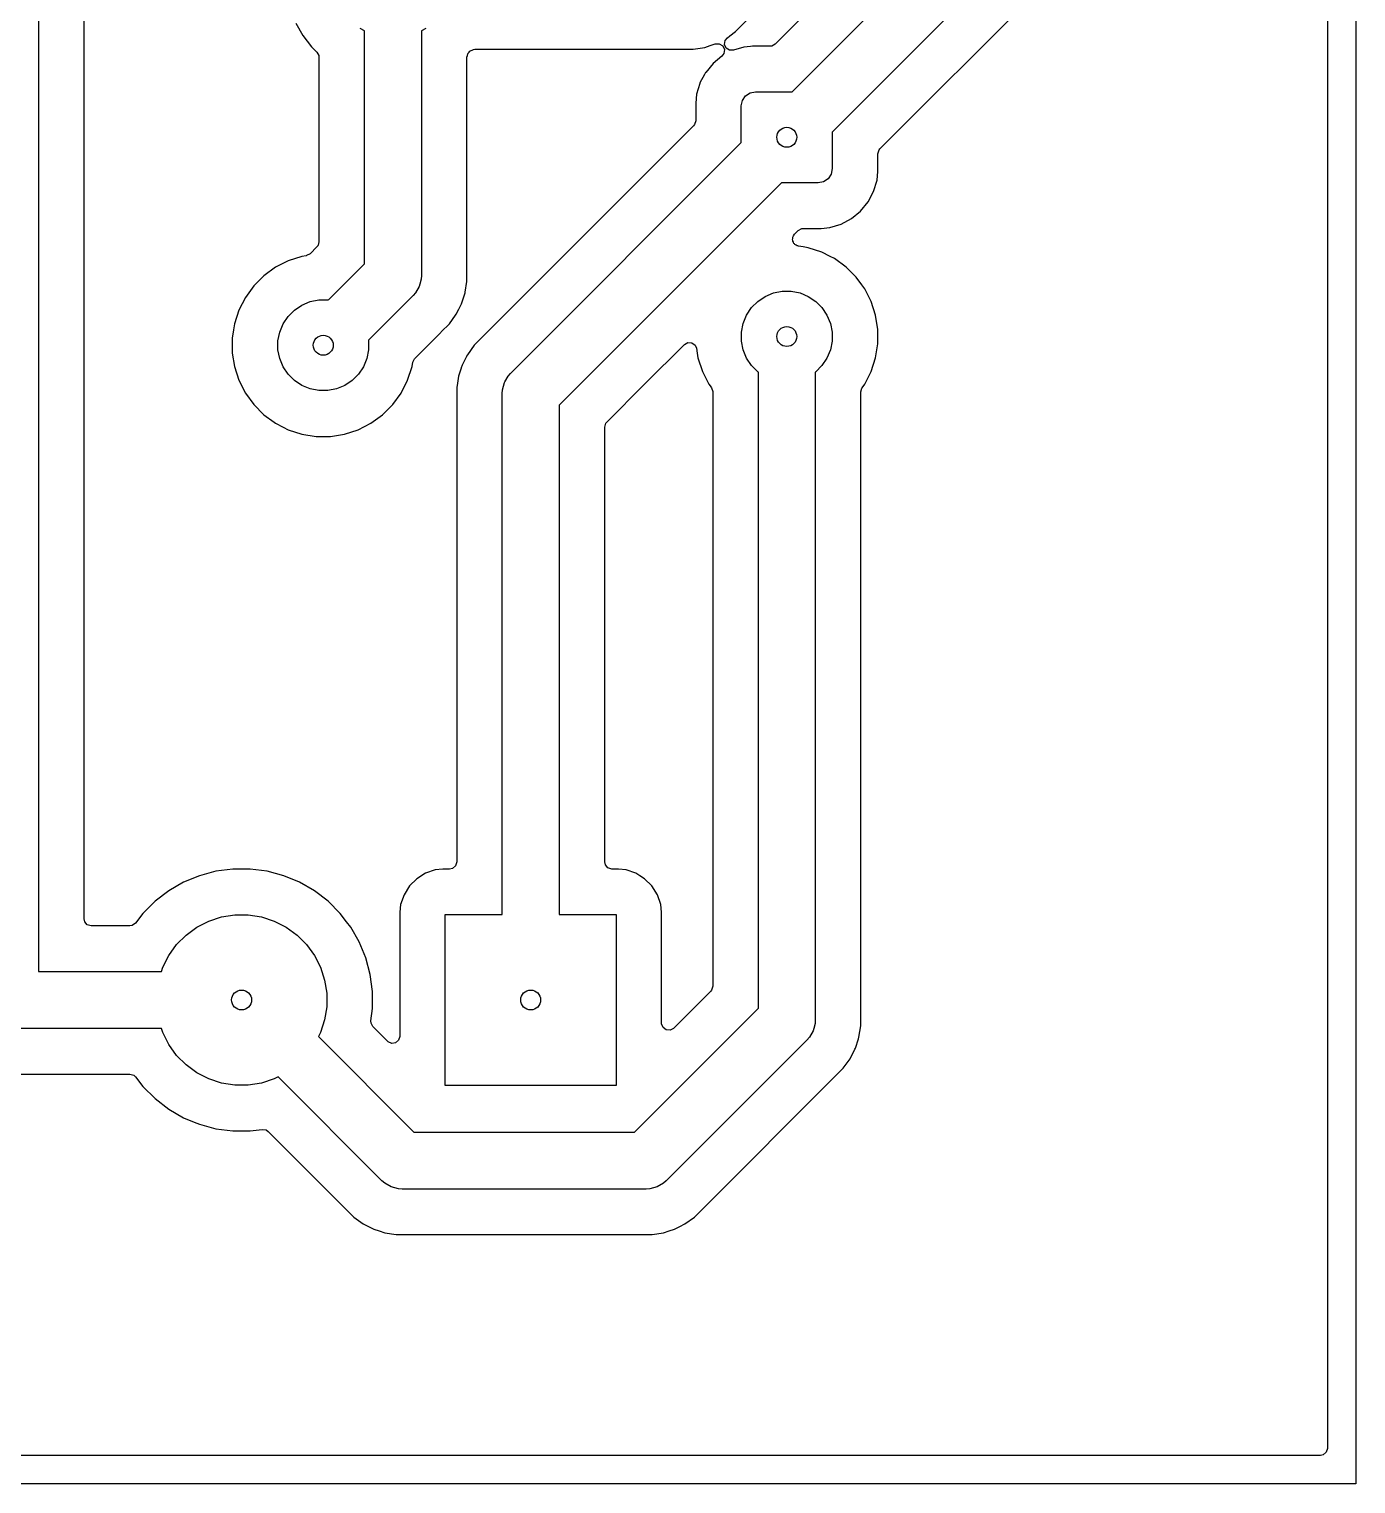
# Model space of a CAD drawing. Extents: x 33.5 to 116.5, y -125.5 to -56.
# Drawn here: x 93.19 to 116.5, y -125.5 to -99.95 of the extents above; entities that cross this region are included whole.
import ezdxf

# ---------------------------------------------------------------- set-up
doc = ezdxf.new("R2010")
doc.units = 0
doc.layers.add('BLACK', color=7, linetype='CONTINUOUS')
doc.layers.add('WHITE', color=7, linetype='CONTINUOUS')

msp = doc.modelspace()

# ---------------------------------------------------------------- linework, layer by layer
at = {"layer": 'BLACK', "linetype": 'CONTINUOUS'}
for p, q in [((115.9995, -56.6245), (115.9995, -124.8755)), ((105.600919, -99.991966), (111.487819, -94.105066)), ((111.663181, -94.844934), (106.297634, -100.210481)), ((93.3521, -95.060906), (93.3521, -101.1049)), ((106.592894, -101.0473), (112.5, -95.140193)), ((113.353553, -95.700854), (107.3, -101.754406)), ((94.1526, -115.5755), (94.1526, -95.9262)), ((108.136819, -102.049666), (111.062797, -99.123688)), ((97.871837, -99.842376), (97.9964, -100.058126)), ((97.9964, -100.058126), (98.148059, -100.255773)), ((99.08, -99.97599), (99.005252, -99.937904)), ((99.08, -104.067893), (99.08, -99.97599)), ((100.154748, -99.937904), (100.08, -99.97599)), ((100.08, -99.97599), (100.08, -104.275)), ((105.406025, -100.216521), (105.415352, -100.147277)), ((105.415352, -100.147277), (105.455716, -100.097462)), ((105.455716, -100.097462), (105.499675, -100.065524)), ((105.499675, -100.065524), (105.600919, -99.991966)), ((98.148059, -100.255773), (98.14806, -100.255774)), ((98.14806, -100.255774), (98.148062, -100.255776)), ((98.148062, -100.255776), (98.243182, -100.350896)), ((98.243182, -100.350896), (98.276666, -100.412217)), ((98.276666, -100.412217), (98.2795, -100.438576)), ((100.8805, -100.438576), (100.889144, -100.409135)), ((100.889144, -100.409135), (100.895668, -100.379149)), ((100.895668, -100.379149), (100.899422, -100.374133)), ((100.899422, -100.374133), (100.900185, -100.371537)), ((100.900185, -100.371537), (100.916819, -100.350895)), ((100.916819, -100.350895), (100.930895, -100.336819)), ((100.930895, -100.336819), (100.992218, -100.303334)), ((100.992218, -100.303334), (101.018576, -100.3005)), ((101.018576, -100.3005), (104.856051, -100.3005)), ((104.856051, -100.3005), (104.856052, -100.3005)), ((104.856052, -100.3005), (105.058235, -100.268477)), ((105.058235, -100.268477), (105.155576, -100.236848)), ((105.155576, -100.236848), (105.243636, -100.208235)), ((105.360618, -100.42202), (105.20359, -100.550889)), ((105.243636, -100.208235), (105.313477, -100.206241)), ((105.313477, -100.206241), (105.37331, -100.242322)), ((105.396172, -100.374438), (105.360618, -100.42202)), ((105.37331, -100.242322), (105.404137, -100.305024)), ((105.404137, -100.305024), (105.396172, -100.374438)), ((105.435616, -100.279815), (105.406025, -100.216521)), ((105.494729, -100.317064), (105.435616, -100.279815)), ((105.564596, -100.316441), (105.494729, -100.317064)), ((105.744067, -100.261999), (105.564596, -100.316441)), ((105.860298, -100.250551), (105.744067, -100.261999)), ((105.898392, -100.2468), (105.860298, -100.250551)), ((106.209953, -100.2468), (105.898392, -100.2468)), ((106.236311, -100.243966), (106.209953, -100.2468)), ((106.297634, -100.210481), (106.236311, -100.243966)), ((98.2795, -100.438576), (98.2795, -103.684952)), ((100.8805, -104.377352), (100.8805, -100.438576)), ((105.20359, -100.550889), (105.074521, -100.708162)), ((104.972598, -100.900499), (104.914699, -101.091367)), ((104.974768, -100.893346), (104.972598, -100.900499)), ((104.974769, -100.893343), (104.974768, -100.893345)), ((104.974768, -100.893345), (104.974768, -100.893346)), ((105.054243, -100.74466), (104.974769, -100.893343)), ((105.072315, -100.71085), (105.054243, -100.74466)), ((105.074521, -100.708162), (105.072315, -100.71085)), ((93.3521, -101.1049), (93.3521, -101.3119)), ((104.914699, -101.091367), (104.8995, -101.245695)), ((105.71903, -101.201629), (105.773223, -101.120523)), ((105.773223, -101.120523), (105.854329, -101.06633)), ((105.854329, -101.06633), (105.95, -101.0473)), ((105.95, -101.0473), (106.592894, -101.0473)), ((93.3521, -101.3119), (93.3521, -116.5)), ((104.8995, -101.245695), (104.8995, -101.557253)), ((105.7, -101.2973), (105.71903, -101.201629)), ((105.7, -101.940194), (105.7, -101.2973)), ((104.863181, -101.644934), (101.008036, -105.500078)), ((104.879815, -101.624292), (104.863181, -101.644934)), ((104.8995, -101.557253), (104.879815, -101.624292)), ((101.646447, -105.993747), (105.7, -101.940194)), ((107.3, -101.754406), (107.3, -102.3973)), ((108.1005, -102.137347), (108.120185, -102.070308)), ((108.1005, -102.448908), (108.1005, -102.137347)), ((108.120185, -102.070308), (108.136819, -102.049666)), ((107.3, -102.3973), (107.28097, -102.492971)), ((108.0853, -102.603234), (108.1005, -102.448908)), ((106.407106, -102.6473), (102.5, -106.554406)), ((107.05, -102.6473), (106.407106, -102.6473)), ((107.145671, -102.62827), (107.05, -102.6473)), ((107.226777, -102.574077), (107.145671, -102.62827)), ((107.28097, -102.492971), (107.226777, -102.574077)), ((108.025232, -102.801254), (108.0853, -102.603234)), ((107.927685, -102.98375), (108.025232, -102.801254)), ((107.63645, -103.274985), (107.79641, -103.14371)), ((107.79641, -103.14371), (107.927685, -102.98375)), ((106.637231, -103.549253), (106.702368, -103.484116)), ((106.702368, -103.484116), (106.76369, -103.450634)), ((106.76369, -103.450634), (106.790047, -103.4478)), ((106.790047, -103.4478), (107.101605, -103.4478)), ((107.101605, -103.4478), (107.101608, -103.4478)), ((107.101608, -103.4478), (107.255934, -103.4326)), ((107.255934, -103.4326), (107.453954, -103.372532)), ((107.453954, -103.372532), (107.63645, -103.274985)), ((98.264332, -103.744379), (98.260577, -103.749394)), ((98.270855, -103.714392), (98.264332, -103.744379)), ((98.2795, -103.684952), (98.270855, -103.714392)), ((106.601234, -103.645773), (106.606123, -103.623296)), ((106.605633, -103.65757), (106.601234, -103.645773)), ((106.605454, -103.67016), (106.605633, -103.65757)), ((106.617611, -103.689685), (106.605454, -103.67016)), ((106.606123, -103.623296), (106.606452, -103.600298)), ((106.606452, -103.600298), (106.613764, -103.588171)), ((106.613764, -103.588171), (106.616086, -103.5775)), ((106.616086, -103.5775), (106.637231, -103.549253)), ((106.62565, -103.711238), (106.617611, -103.689685)), ((106.635729, -103.718783), (106.62565, -103.711238)), ((106.642385, -103.729472), (106.635729, -103.718783)), ((106.663171, -103.739325), (106.642385, -103.729472)), ((106.681584, -103.753109), (106.663171, -103.739325)), ((97.980217, -103.938909), (97.740618, -104.01676)), ((98.055309, -103.927015), (97.980217, -103.938909)), ((98.062267, -103.925708), (98.055309, -103.927015)), ((98.12359, -103.892224), (98.062267, -103.925708)), ((98.243181, -103.772634), (98.12359, -103.892224)), ((98.259815, -103.751991), (98.243181, -103.772634)), ((98.260577, -103.749394), (98.259815, -103.751991)), ((106.694141, -103.754007), (106.681584, -103.753109)), ((106.705519, -103.7594), (106.694141, -103.754007)), ((106.78907, -103.772634), (106.705519, -103.7594)), ((106.874785, -103.78621), (106.78907, -103.772634)), ((107.114383, -103.86406), (106.874785, -103.78621)), ((107.261281, -103.938909), (107.114383, -103.86406)), ((107.338845, -103.97843), (107.261281, -103.938909)), ((107.338847, -103.978431), (107.338845, -103.97843)), ((107.338848, -103.978432), (107.338847, -103.978431)), ((107.542649, -104.126501), (107.338848, -103.978432)), ((97.516151, -104.131132), (97.31235, -104.279201)), ((97.740618, -104.01676), (97.516151, -104.131132)), ((98.442278, -104.705615), (99.08, -104.067893)), ((107.542654, -104.126505), (107.542649, -104.126501)), ((107.720794, -104.304645), (107.542654, -104.126505)), ((97.134201, -104.45735), (96.986132, -104.661151)), ((97.134207, -104.457344), (97.134201, -104.45735)), ((97.312345, -104.279205), (97.134207, -104.457344)), ((97.31235, -104.279201), (97.312345, -104.279205)), ((100.04194, -104.466342), (99.976677, -104.579381)), ((100.052878, -104.42552), (100.04194, -104.466342)), ((100.075723, -104.340263), (100.052878, -104.42552)), ((100.08, -104.275), (100.075723, -104.340247)), ((100.075723, -104.340247), (100.075723, -104.340263)), ((100.850743, -104.565227), (100.8805, -104.377352)), ((107.720798, -104.30465), (107.720794, -104.304645)), ((107.817227, -104.437374), (107.720798, -104.30465)), ((107.86887, -104.508455), (107.817227, -104.437374)), ((107.916712, -104.602351), (107.86887, -104.508455)), ((96.986132, -104.661151), (96.87176, -104.885616)), ((97.977883, -104.794463), (98.122772, -104.734448)), ((98.122772, -104.734448), (98.276586, -104.703852)), ((98.276586, -104.703852), (98.433414, -104.703852)), ((98.433414, -104.703852), (98.442278, -104.705615)), ((99.933554, -104.628553), (99.149384, -105.412721)), ((99.976669, -104.579388), (99.933554, -104.628553)), ((99.976677, -104.579381), (99.976669, -104.579388)), ((100.785221, -104.774218), (100.848477, -104.579534)), ((100.848477, -104.579534), (100.850743, -104.565227)), ((105.881592, -104.839785), (105.992485, -104.728892)), ((105.992485, -104.728892), (106.122883, -104.641763)), ((106.122883, -104.641763), (106.267772, -104.581748)), ((106.267772, -104.581748), (106.421586, -104.551152)), ((106.421586, -104.551152), (106.578414, -104.551152)), ((106.578414, -104.551152), (106.732228, -104.581748)), ((106.732228, -104.581748), (106.877117, -104.641763)), ((106.877117, -104.641763), (107.007515, -104.728892)), ((107.007515, -104.728892), (107.118408, -104.839785)), ((107.983239, -104.732916), (107.916712, -104.602351)), ((107.983239, -104.732918), (107.983239, -104.732916)), ((107.983241, -104.732921), (107.983239, -104.732918)), ((108.06109, -104.972515), (107.983241, -104.732921)), ((96.87176, -104.885616), (96.79391, -105.125214)), ((97.649463, -105.122883), (97.736592, -104.992485)), ((97.736592, -104.992485), (97.847485, -104.881592)), ((97.847485, -104.881592), (97.977883, -104.794463)), ((100.571971, -105.122213), (100.680731, -104.972515)), ((100.680731, -104.972515), (100.692287, -104.95661)), ((100.692287, -104.95661), (100.738144, -104.866611)), ((100.738144, -104.866611), (100.785221, -104.774218)), ((105.734448, -105.115072), (105.794463, -104.970183)), ((105.794463, -104.970183), (105.881592, -104.839785)), ((107.118408, -104.839785), (107.205537, -104.970183)), ((107.205537, -104.970183), (107.265552, -105.115072)), ((108.1005, -105.221338), (108.06109, -104.972515)), ((96.777453, -105.229119), (96.7545, -105.374038)), ((96.79391, -105.125214), (96.777453, -105.229119)), ((97.558852, -105.421586), (97.589448, -105.267772)), ((97.589448, -105.267772), (97.649463, -105.122883)), ((99.962758, -105.731425), (100.42015, -105.274032)), ((100.42015, -105.274032), (100.420157, -105.274027)), ((100.420157, -105.274027), (100.427217, -105.266967)), ((100.427217, -105.266967), (100.427219, -105.266966)), ((100.427219, -105.266966), (100.571966, -105.122219)), ((100.571966, -105.122219), (100.571968, -105.122215)), ((100.571968, -105.122215), (100.571971, -105.122213)), ((105.703852, -105.268886), (105.734448, -105.115072)), ((105.703852, -105.425714), (105.703852, -105.268886)), ((107.265552, -105.115072), (107.296148, -105.268886)), ((107.296148, -105.268886), (107.296148, -105.425714)), ((108.1005, -105.473262), (108.1005, -105.221338)), ((96.7545, -105.374038), (96.7545, -105.625962)), ((97.558852, -105.578414), (97.558852, -105.421586)), ((99.149384, -105.412721), (99.151148, -105.421586)), ((99.151148, -105.421586), (99.151148, -105.578414)), ((101.008031, -105.500084), (100.887713, -105.665687)), ((101.008036, -105.500078), (101.008031, -105.500084)), ((104.00034, -106.186145), (104.701949, -105.484535)), ((104.701949, -105.484535), (104.76327, -105.451052)), ((104.76327, -105.451052), (104.832962, -105.456036)), ((104.832962, -105.456036), (104.888895, -105.497908)), ((104.888895, -105.497908), (104.9121, -105.552819)), ((105.734448, -105.579528), (105.703852, -105.425714)), ((107.296148, -105.425714), (107.265552, -105.579528)), ((108.06109, -105.722085), (108.1005, -105.473262)), ((96.7545, -105.625962), (96.756979, -105.641611)), ((96.756979, -105.641611), (96.79391, -105.874785)), ((97.589448, -105.732228), (97.558852, -105.578414)), ((97.649463, -105.877117), (97.589448, -105.732228)), ((99.120552, -105.732228), (99.060537, -105.877117)), ((99.151148, -105.578414), (99.120552, -105.732228)), ((99.927984, -105.799687), (99.957911, -105.736557)), ((99.957911, -105.736557), (99.962758, -105.731425)), ((100.872542, -105.695465), (100.79478, -105.848081)), ((100.873652, -105.693284), (100.872542, -105.695465)), ((100.873667, -105.693254), (100.873652, -105.693284)), ((100.88771, -105.665693), (100.873667, -105.693254)), ((100.887713, -105.665687), (100.88771, -105.665693)), ((104.9121, -105.552819), (104.926164, -105.64161)), ((104.926164, -105.64161), (104.93891, -105.722085)), ((104.93891, -105.722085), (105.01676, -105.961683)), ((105.794463, -105.724417), (105.734448, -105.579528)), ((105.881592, -105.854815), (105.794463, -105.724417)), ((107.205537, -105.724417), (107.118408, -105.854815)), ((107.265552, -105.579528), (107.205537, -105.724417)), ((107.983241, -105.961679), (108.06109, -105.722085)), ((96.79391, -105.874785), (96.87176, -106.114383)), ((97.736592, -106.007515), (97.649463, -105.877117)), ((97.847485, -106.118408), (97.736592, -106.007515)), ((98.973408, -106.007515), (98.862515, -106.118408)), ((99.060537, -105.877117), (98.973408, -106.007515)), ((99.838241, -106.114379), (99.91609, -105.874785)), ((99.91609, -105.874785), (99.927984, -105.799687)), ((100.731522, -106.042767), (100.712128, -106.16522)), ((100.776428, -105.90456), (100.731522, -106.042767)), ((100.776431, -105.904551), (100.776428, -105.90456)), ((100.778675, -105.897648), (100.776431, -105.904551)), ((100.79478, -105.848081), (100.778675, -105.897648)), ((101.545283, -106.143448), (101.603323, -106.042919)), ((101.603323, -106.042919), (101.603338, -106.042903)), ((101.603338, -106.042903), (101.646447, -105.993747)), ((105.01676, -105.961683), (105.13113, -106.186146)), ((105.992485, -105.965708), (105.881592, -105.854815)), ((106, -105.970729), (105.992485, -105.965708)), ((106, -117.142694), (106, -105.970729)), ((107.007515, -105.965708), (107, -105.970729)), ((107, -105.970729), (107, -117.3498)), ((107.118408, -105.854815), (107.007515, -105.965708)), ((107.86887, -106.186145), (107.983241, -105.961679)), ((96.87176, -106.114383), (96.986132, -106.338848)), ((97.977883, -106.205537), (97.847485, -106.118408)), ((98.122772, -106.265552), (97.977883, -106.205537)), ((98.276586, -106.296148), (98.122772, -106.265552)), ((98.433414, -106.296148), (98.276586, -106.296148)), ((98.587228, -106.265552), (98.433414, -106.296148)), ((98.732117, -106.205537), (98.587228, -106.265552)), ((98.862515, -106.118408), (98.732117, -106.205537)), ((99.72387, -106.338845), (99.838241, -106.114379)), ((100.712128, -106.16522), (100.6995, -106.244948)), ((100.6995, -106.244948), (100.6995, -114.5755)), ((101.5, -106.3473), (101.504277, -106.282052)), ((101.504277, -106.282037), (101.53806, -106.155958)), ((101.504277, -106.282052), (101.504277, -106.282037)), ((101.53806, -106.155958), (101.545283, -106.143448)), ((103.336819, -106.849666), (104.00034, -106.186145)), ((105.13113, -106.186146), (105.151193, -106.213759)), ((105.151193, -106.213759), (105.175817, -106.247652)), ((105.175817, -106.247652), (105.199298, -106.313456)), ((107.8005, -106.320537), (107.820185, -106.253498)), ((107.820185, -106.253498), (107.824168, -106.24767)), ((107.824168, -106.24767), (107.86887, -106.186145)), ((96.986132, -106.338848), (97.134201, -106.542649)), ((97.134201, -106.542649), (97.134205, -106.542654)), ((97.134205, -106.542654), (97.312345, -106.720794)), ((99.397656, -106.720793), (99.575793, -106.542656)), ((99.575793, -106.542656), (99.72387, -106.338845)), ((101.5, -115.5), (101.5, -106.3473)), ((102.5, -106.554406), (102.5, -115.5)), ((105.199298, -106.313456), (105.1995, -106.320537)), ((105.1995, -106.320537), (105.1995, -116.759753)), ((107.8005, -117.247448), (107.8005, -106.320537)), ((97.312345, -106.720794), (97.31235, -106.720798)), ((97.31235, -106.720798), (97.489723, -106.849666)), ((99.193845, -106.86887), (99.397656, -106.720793)), ((97.489723, -106.849666), (97.516155, -106.86887)), ((97.516155, -106.86887), (97.650549, -106.937347)), ((97.650549, -106.937347), (97.740616, -106.983239)), ((97.740616, -106.983239), (97.740618, -106.983239)), ((97.740618, -106.983239), (97.740621, -106.983241)), ((97.740621, -106.983241), (97.980215, -107.06109)), ((97.980215, -107.06109), (98.229038, -107.1005)), ((98.480962, -107.1005), (98.729785, -107.06109)), ((98.729785, -107.06109), (98.969379, -106.983241)), ((98.969379, -106.983241), (99.193845, -106.86887)), ((103.3005, -106.937347), (103.320185, -106.870308)), ((103.3005, -114.5755), (103.3005, -106.937347)), ((103.320185, -106.870308), (103.336819, -106.849666)), ((98.229038, -107.1005), (98.229039, -107.1005)), ((98.229039, -107.1005), (98.480961, -107.1005)), ((98.480961, -107.1005), (98.480962, -107.1005)), ((96.769206, -114.699501), (96.470233, -114.738861)), ((96.769211, -114.6995), (96.769206, -114.699501)), ((96.769217, -114.6995), (96.769211, -114.6995)), ((97.070783, -114.6995), (96.769217, -114.6995)), ((97.070788, -114.6995), (97.070783, -114.6995)), ((97.070793, -114.699501), (97.070788, -114.6995)), ((97.369766, -114.738861), (97.070793, -114.699501)), ((100.320745, -114.714631), (100.150476, -114.774211)), ((100.32075, -114.71463), (100.320745, -114.714631)), ((100.455039, -114.6995), (100.32075, -114.71463)), ((100.5755, -114.6995), (100.455039, -114.6995)), ((100.627011, -114.688294), (100.5755, -114.6995)), ((100.679815, -114.642539), (100.627011, -114.688294)), ((100.6995, -114.5755), (100.679815, -114.642539)), ((103.311706, -114.627011), (103.3005, -114.5755)), ((103.357461, -114.679815), (103.311706, -114.627011)), ((103.4245, -114.6995), (103.357461, -114.679815)), ((103.544954, -114.6995), (103.4245, -114.6995)), ((103.54496, -114.6995), (103.544954, -114.6995)), ((103.679249, -114.71463), (103.54496, -114.6995)), ((103.679254, -114.714631), (103.679249, -114.71463)), ((103.849523, -114.774211), (103.679254, -114.714631)), ((95.900328, -114.932318), (95.639168, -115.083099)), ((95.900338, -114.932314), (95.900328, -114.932318)), ((96.178939, -114.816913), (95.900338, -114.932314)), ((96.470233, -114.738861), (96.178939, -114.816913)), ((97.66106, -114.816913), (97.369766, -114.738861)), ((97.939661, -114.932314), (97.66106, -114.816913)), ((97.939671, -114.932318), (97.939661, -114.932314)), ((98.200831, -115.083099), (97.939671, -114.932318)), ((99.997737, -114.870184), (99.870184, -114.997737)), ((100.150476, -114.774211), (99.997737, -114.870184)), ((103.917482, -114.816913), (103.849523, -114.774211)), ((104.002262, -114.870184), (103.917482, -114.816913)), ((104.129816, -114.997738), (104.002262, -114.870184)), ((95.639168, -115.083099), (95.399921, -115.266679)), ((98.440078, -115.266679), (98.200831, -115.083099)), ((99.774211, -115.150476), (99.714631, -115.320745)), ((99.870184, -114.997737), (99.774211, -115.150476)), ((104.225789, -115.150478), (104.129816, -114.997738)), ((104.285368, -115.320745), (104.225789, -115.150478)), ((95.186679, -115.479921), (95.055418, -115.650986)), ((95.186685, -115.479914), (95.186679, -115.479921)), ((95.399914, -115.266685), (95.186685, -115.479914)), ((95.399921, -115.266679), (95.399914, -115.266685)), ((98.440085, -115.266685), (98.440078, -115.266679)), ((98.653314, -115.479914), (98.440085, -115.266685)), ((98.65332, -115.479921), (98.653314, -115.479914)), ((98.766186, -115.627011), (98.65332, -115.479921)), ((99.71463, -115.32075), (99.6995, -115.455039)), ((99.6995, -115.455039), (99.6995, -117.640953)), ((99.714631, -115.320745), (99.71463, -115.32075)), ((100.5, -118.5), (100.5, -115.5)), ((100.5, -115.5), (101.5, -115.5)), ((102.5, -115.5), (103.5, -115.5)), ((103.5, -115.5), (103.5, -118.5)), ((104.285369, -115.32075), (104.285368, -115.320745)), ((104.300499, -115.455039), (104.285369, -115.32075)), ((104.3005, -115.455043), (104.300499, -115.455039)), ((104.3005, -117.410753), (104.3005, -115.455043)), ((94.163806, -115.627011), (94.1526, -115.5755)), ((94.209561, -115.679815), (94.163806, -115.627011)), ((94.2766, -115.6995), (94.209561, -115.679815)), ((94.957042, -115.6995), (94.2766, -115.6995)), ((94.99899, -115.692189), (94.957042, -115.6995)), ((95.055418, -115.650986), (94.99899, -115.692189)), ((95.945828, -115.859391), (96.136252, -115.72104)), ((96.136252, -115.72104), (96.345975, -115.614181)), ((96.345975, -115.614181), (96.569832, -115.541445)), ((96.569832, -115.541445), (96.802311, -115.504624)), ((96.802311, -115.504624), (97.037689, -115.504624)), ((97.037689, -115.504624), (97.270168, -115.541445)), ((97.270168, -115.541445), (97.494025, -115.614181)), ((97.494025, -115.614181), (97.703748, -115.72104)), ((97.703748, -115.72104), (97.894172, -115.859391)), ((98.8369, -115.719168), (98.766186, -115.627011)), ((98.987683, -115.980332), (98.8369, -115.719168)), ((95.779391, -116.025828), (95.945828, -115.859391)), ((97.894172, -115.859391), (98.060609, -116.025828)), ((99.103087, -116.258942), (98.987683, -115.980332)), ((95.534181, -116.425975), (95.64104, -116.216252)), ((95.64104, -116.216252), (95.779391, -116.025828)), ((98.060609, -116.025828), (98.19896, -116.216252)), ((98.19896, -116.216252), (98.305819, -116.425975)), ((99.181138, -116.550232), (99.103087, -116.258942)), ((93.3521, -116.5), (95.510129, -116.5)), ((95.510129, -116.5), (95.534181, -116.425975)), ((98.305819, -116.425975), (98.378555, -116.649832)), ((98.378555, -116.649832), (98.415376, -116.882311)), ((99.2205, -116.849217), (99.181138, -116.550232)), ((105.1995, -116.759753), (105.179815, -116.826792)), ((98.415376, -116.882311), (98.415376, -117.117689)), ((99.2205, -117.150783), (99.2205, -116.849217)), ((105.163181, -116.847434), (104.512181, -117.498434)), ((105.179815, -116.826792), (105.163181, -116.847434)), ((98.415376, -117.117689), (98.378555, -117.350168)), ((99.192354, -117.364565), (99.2205, -117.150783)), ((103.822294, -119.3204), (106, -117.142694)), ((107.8005, -117.452152), (107.8005, -117.247448)), ((95.510129, -117.5), (92.8521, -117.5)), ((95.534181, -117.574025), (95.510129, -117.5)), ((98.378555, -117.350168), (98.305819, -117.574025)), ((99.194127, -117.407104), (99.192354, -117.364565)), ((99.227612, -117.468427), (99.194127, -117.407104)), ((99.487819, -117.728634), (99.227612, -117.468427)), ((104.300816, -117.419599), (104.3005, -117.410753)), ((104.325233, -117.485063), (104.300816, -117.419599)), ((104.381166, -117.526935), (104.325233, -117.485063)), ((104.450858, -117.531919), (104.381166, -117.526935)), ((104.512181, -117.498434), (104.450858, -117.531919)), ((106.96194, -117.541142), (106.896677, -117.654181)), ((106.972964, -117.5), (106.96194, -117.541142)), ((106.995723, -117.415063), (106.972964, -117.5)), ((107, -117.3498), (106.995723, -117.415047)), ((106.995723, -117.415047), (106.995723, -117.415063)), ((107.768477, -117.654335), (107.8005, -117.452152)), ((95.64104, -117.783748), (95.534181, -117.574025)), ((95.779391, -117.974172), (95.64104, -117.783748)), ((98.305819, -117.574025), (98.270482, -117.643376)), ((98.270482, -117.643376), (99.947506, -119.3204)), ((99.494297, -117.734666), (99.487819, -117.728634)), ((99.557853, -117.763691), (99.494297, -117.734666)), ((99.627011, -117.753747), (99.557853, -117.763691)), ((99.679815, -117.707992), (99.627011, -117.753747)), ((99.6995, -117.640953), (99.679815, -117.707992)), ((106.853553, -117.703353), (104.382953, -120.173953)), ((106.896661, -117.654196), (106.853553, -117.703353)), ((106.896677, -117.654181), (106.896661, -117.654196)), ((107.70522, -117.849019), (107.759614, -117.681611)), ((107.759614, -117.681611), (107.768477, -117.654335)), ((95.945828, -118.140609), (95.779391, -117.974172)), ((107.491966, -118.197019), (107.612287, -118.031411)), ((107.612287, -118.031411), (107.697051, -117.865051)), ((107.697051, -117.865051), (107.70522, -117.849019)), ((93.020458, -118.3005), (94.957042, -118.3005)), ((94.957042, -118.3005), (95.024081, -118.320185)), ((96.136252, -118.27896), (95.945828, -118.140609)), ((96.345975, -118.385819), (96.136252, -118.27896)), ((104.876619, -120.812366), (107.491966, -118.197019)), ((95.024081, -118.320185), (95.055418, -118.349014)), ((95.055418, -118.349014), (95.186679, -118.520078)), ((95.186679, -118.520078), (95.186685, -118.520085)), ((95.186685, -118.520085), (95.399914, -118.733314)), ((96.569832, -118.458555), (96.345975, -118.385819)), ((96.802311, -118.495376), (96.569832, -118.458555)), ((97.037689, -118.495376), (96.802311, -118.495376)), ((97.270168, -118.458555), (97.037689, -118.495376)), ((97.494025, -118.385819), (97.270168, -118.458555)), ((97.563376, -118.350482), (97.494025, -118.385819)), ((99.386847, -120.173953), (97.563376, -118.350482)), ((103.5, -118.5), (100.5, -118.5)), ((95.399914, -118.733314), (95.399921, -118.73332)), ((95.399921, -118.73332), (95.639168, -118.9169)), ((95.639168, -118.9169), (95.900328, -119.067681)), ((95.900328, -119.067681), (95.900329, -119.067681)), ((95.900329, -119.067681), (95.900332, -119.067683)), ((95.900332, -119.067683), (96.086072, -119.144619)), ((96.086072, -119.144619), (96.178939, -119.183086)), ((96.178939, -119.183086), (96.17894, -119.183086)), ((96.17894, -119.183086), (96.178942, -119.183087)), ((96.178942, -119.183087), (96.470232, -119.261138)), ((96.470232, -119.261138), (96.769217, -119.3005)), ((96.769217, -119.3005), (96.769224, -119.3005)), ((96.769224, -119.3005), (97.070776, -119.3005)), ((97.070776, -119.3005), (97.070783, -119.3005)), ((97.070783, -119.3005), (97.284563, -119.272354)), ((97.284563, -119.272354), (97.353595, -119.283119)), ((97.353595, -119.283119), (97.388427, -119.307612)), ((97.388427, -119.307612), (98.893181, -120.812366)), ((99.947506, -119.3204), (103.822294, -119.3204)), ((99.436003, -120.217061), (99.386847, -120.173953)), ((99.436019, -120.217077), (99.436003, -120.217061)), ((99.549058, -120.28234), (99.436019, -120.217077)), ((99.675137, -120.316123), (99.549058, -120.28234)), ((99.675152, -120.316123), (99.675137, -120.316123)), ((99.7404, -120.3204), (99.675152, -120.316123)), ((104.0294, -120.3204), (99.7404, -120.3204)), ((104.094648, -120.316123), (104.0294, -120.3204)), ((104.094663, -120.316123), (104.094648, -120.316123)), ((104.220742, -120.28234), (104.094663, -120.316123)), ((104.333781, -120.217077), (104.220742, -120.28234)), ((104.333796, -120.217061), (104.333781, -120.217077)), ((104.382953, -120.173953), (104.333796, -120.217061)), ((98.893181, -120.812366), (99.058789, -120.932687)), ((104.711011, -120.932687), (104.876619, -120.812366)), ((99.058789, -120.932687), (99.149985, -120.979153)), ((99.149985, -120.979153), (99.241181, -121.02562)), ((99.241181, -121.02562), (99.338523, -121.057248)), ((99.338523, -121.057248), (99.435865, -121.088877)), ((99.435865, -121.088877), (99.638048, -121.1209)), ((99.638048, -121.1209), (99.638049, -121.1209)), ((99.638049, -121.1209), (104.131751, -121.1209)), ((104.131751, -121.1209), (104.131752, -121.1209)), ((104.131752, -121.1209), (104.333935, -121.088877)), ((104.333935, -121.088877), (104.431276, -121.057248)), ((104.431276, -121.057248), (104.528619, -121.02562)), ((104.528619, -121.02562), (104.619814, -120.979153)), ((104.619814, -120.979153), (104.711011, -120.932687)), ((115.979815, -124.942539), (115.927011, -124.988294)), ((115.9995, -124.8755), (115.979815, -124.942539)), ((115.8755, -124.9995), (34.1245, -124.9995)), ((115.927011, -124.988294), (115.8755, -124.9995))]:
    msp.add_line(p, q, dxfattribs=at)
at = {"layer": 'BLACK'}
for centre in [(106.5, -101.8473), (106.5, -105.3473), (98.355, -105.5), (96.92, -117), (102, -117)]:
    msp.add_circle(centre, 0.175, dxfattribs=at)
at = {"layer": 'WHITE', "linetype": 'CONTINUOUS'}
for p, q in [((116.5, -56), (116.5, -125.5)), ((116.5, -125.5), (33.5, -125.5))]:
    msp.add_line(p, q, dxfattribs=at)
at = {"layer": 'WHITE'}
for centre in [(106.5, -101.8473), (106.5, -105.3473), (98.355, -105.5), (96.92, -117), (102, -117)]:
    msp.add_circle(centre, 0.175, dxfattribs=at)

doc.saveas('drawing.dxf')
